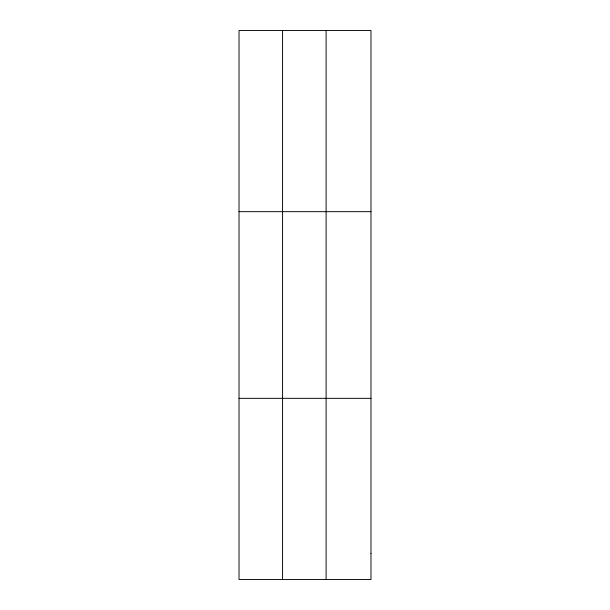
<?xml version="1.0" encoding="UTF-8"?>
<svg xmlns="http://www.w3.org/2000/svg" width="610" height="610" viewBox="0 0 610 610"><rect width="100%" height="100%" fill="white"/><g stroke="black" fill="none" stroke-linecap="round" stroke-linejoin="round"><path stroke-width="0.91" d="M282.567 30.5L282.567 579.5M326.114 30.5L326.114 579.5M239.021 211.67L370.979 211.67M239.021 398.33L370.979 398.33M370.979 553.621L370.979 579.5L239.021 579.5L239.021 30.5L370.979 30.5L370.979 553.621"/></g></svg>
